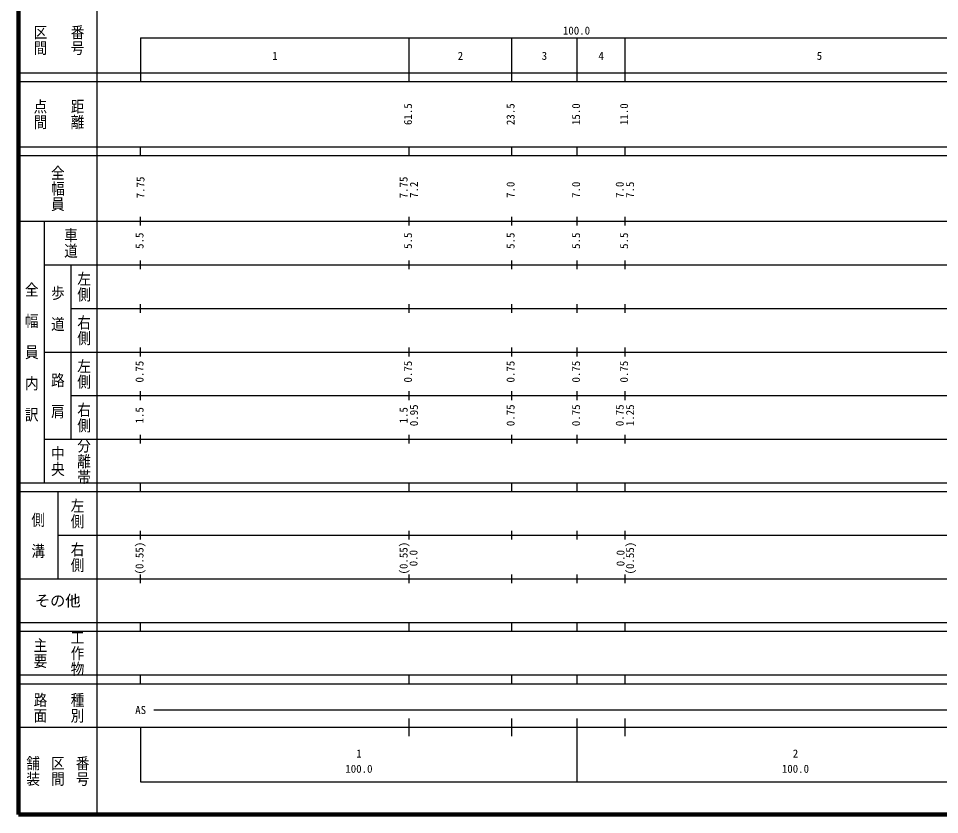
# Model space of a CAD drawing. Units: millimetres, scale not verified. Extents: x 40000 to 680000, y 20000 to 380000.
# Drawn here: x 40000 to 251019, y 20000 to 202446 of the extents above; entities that cross this region are included whole.
import ezdxf
from ezdxf.enums import TextEntityAlignment as Align

# ---------------------------------------------------------------- set-up
doc = ezdxf.new("R2010")
doc.units = ezdxf.units.MM
doc.header["$LTSCALE"] = 1000
doc.layers.add('M-TTL', color=2, linetype='Continuous', lineweight=140)
doc.layers.add('M-TTL-BAND', color=7, linetype='Continuous', lineweight=25)
doc.styles.add('@ＭＳ ゴシック', font='')
doc.styles.add('ＭＳ ゴシック', font='')
doc.styles.get('@ＭＳ ゴシック').set_extended_font_data('@MS Gothic')
doc.styles.get('ＭＳ ゴシック').set_extended_font_data('MS Gothic')

msp = doc.modelspace()

# ---------------------------------------------------------------- linework, layer by layer
at = {"layer": 'M-TTL'}
for p, q in [((40000, 380000), (40000, 20000)), ((40000, 20000), (680000, 20000))]:
    msp.add_line(p, q, dxfattribs=at)
at = {"layer": 'M-TTL-BAND'}
for p, q in [((58000, 370000), (58000, 20000)), ((68000, 198000), (579000, 198000)), ((68000, 198000), (68000, 188000)), ((129500, 188000), (129500, 198000)), ((153000, 188000), (153000, 198000)), ((168000, 188000), (168000, 198000)), ((179000, 188000), (179000, 198000)), ((40000, 190000), (579000, 190000)), ((40000, 188000), (579000, 188000)), ((40000, 173000), (579000, 173000)), ((40000, 171000), (579000, 171000)), ((68000, 171000), (68000, 173000)), ((129500, 171000), (129500, 173000)), ((153000, 171000), (153000, 173000)), ((168000, 171000), (168000, 173000)), ((179000, 171000), (179000, 173000)), ((68000, 155000), (68000, 157000)), ((129500, 155000), (129500, 157000)), ((153000, 155000), (153000, 157000)), ((168000, 155000), (168000, 157000)), ((179000, 155000), (179000, 157000)), ((40000, 156000), (579000, 156000)), ((46000, 96000), (46000, 156000)), ((46000, 146000), (579000, 146000)), ((52000, 146000), (52000, 106000)), ((68000, 145000), (68000, 147000)), ((129500, 145000), (129500, 147000)), ((153000, 145000), (153000, 147000)), ((168000, 145000), (168000, 147000)), ((179000, 145000), (179000, 147000)), ((52000, 136000), (579000, 136000)), ((68000, 135000), (68000, 137000)), ((129500, 135000), (129500, 137000)), ((153000, 135000), (153000, 137000)), ((168000, 135000), (168000, 137000)), ((179000, 135000), (179000, 137000)), ((68000, 125000), (68000, 127000)), ((129500, 125000), (129500, 127000)), ((153000, 125000), (153000, 127000)), ((168000, 125000), (168000, 127000)), ((179000, 125000), (179000, 127000)), ((46000, 126000), (579000, 126000)), ((68000, 115000), (68000, 117000)), ((129500, 115000), (129500, 117000)), ((153000, 115000), (153000, 117000)), ((168000, 115000), (168000, 117000)), ((179000, 115000), (179000, 117000)), ((52000, 116000), (579000, 116000)), ((46000, 106000), (579000, 106000)), ((68000, 105000), (68000, 107000)), ((129500, 105000), (129500, 107000)), ((153000, 105000), (153000, 107000)), ((168000, 105000), (168000, 107000)), ((179000, 105000), (179000, 107000)), ((40000, 96000), (579000, 96000)), ((68000, 94000), (68000, 96000)), ((129500, 94000), (129500, 96000)), ((153000, 94000), (153000, 96000)), ((168000, 94000), (168000, 96000)), ((179000, 94000), (179000, 96000)), ((40000, 94000), (579000, 94000)), ((49000, 94000), (49000, 74000)), ((68000, 83000), (68000, 85000)), ((129500, 83000), (129500, 85000)), ((153000, 83000), (153000, 85000)), ((168000, 83000), (168000, 85000)), ((179000, 83000), (179000, 85000)), ((49000, 84000), (579000, 84000)), ((40000, 74000), (579000, 74000)), ((68000, 73000), (68000, 75000)), ((129500, 73000), (129500, 75000)), ((153000, 73000), (153000, 75000)), ((168000, 73000), (168000, 75000)), ((179000, 73000), (179000, 75000)), ((40000, 64000), (579000, 64000)), ((68000, 62000), (68000, 64000)), ((129500, 62000), (129500, 64000)), ((153000, 62000), (153000, 64000)), ((168000, 62000), (168000, 64000)), ((179000, 62000), (179000, 64000)), ((40000, 62000), (579000, 62000)), ((40000, 52000), (579000, 52000)), ((68000, 50000), (68000, 52000)), ((129500, 50000), (129500, 52000)), ((153000, 50000), (153000, 52000)), ((168000, 50000), (168000, 52000)), ((179000, 50000), (179000, 52000)), ((40000, 50000), (579000, 50000)), ((71000, 44000), (420000, 44000)), ((129500, 38000), (129500, 42000)), ((153000, 38000), (153000, 42000)), ((168000, 27500), (168000, 42000)), ((179000, 38000), (179000, 42000)), ((40000, 40000), (579000, 40000)), ((68000, 40000), (68000, 27500)), ((68000, 27500), (579000, 27500))]:
    msp.add_line(p, q, dxfattribs=at)

# ---------------------------------------------------------------- texts
at = {"layer": 'M-TTL-BAND', "style": '@ＭＳ ゴシック', "width": 1.15}
for s, p in [('区間', (45000, 197500)), ('番号', (53500, 197500)), ('点間', (45000, 180500)), ('距離', (53500, 180500)), ('全幅員', (49000, 163500)), ('車道', (52000, 151000)), ('左側', (55000, 141000)), ('全\u3000幅\u3000員\u3000内\u3000訳', (43000, 126000)), ('歩\u3000道', (49000, 136000)), ('右側', (55000, 131000)), ('左側', (55000, 121000)), ('路\u3000肩', (49000, 116000)), ('右側', (55000, 111000)), ('分離帯', (55000, 101000)), ('中央', (49000, 101000)), ('左側', (53500, 89000)), ('側\u3000溝', (44500, 84000)), ('右側', (53500, 79000)), ('工作物', (53500, 57000)), ('主要', (45000, 57000)), ('路面', (45000, 44500)), ('種別', (53500, 44500)), ('舗装', (43333, 30000)), ('区間', (49000, 30000)), ('番号', (54667, 30000))]:
    msp.add_text(s, height=2281, rotation=270, dxfattribs=at).set_placement(p, align=Align.MIDDLE_CENTER)
at = {"layer": 'M-TTL-BAND', "style": 'ＭＳ ゴシック'}
for s, p in [('100.0', (167844, 198195)), ('1', (98750, 192405)), ('2', (141250, 192405)), ('3', (160500, 192405)), ('4', (173500, 192405)), ('5', (223500, 192405)), ('AS', (68000, 42500)), ('1', (118000, 32523)), ('2', (218000, 32523)), ('100.0', (118000, 29033)), ('100.0', (218000, 29033))]:
    msp.add_text(s, height=1833, dxfattribs=at).set_placement(p, align=Align.BOTTOM_CENTER)
for s, p in [('61.5', (130701, 180500)), ('23.5', (154201, 180500)), ('15.0', (169201, 180500)), ('11.0', (180201, 180500)), ('7.75', (69423, 163706)), ('7.75', (129701, 163706)), ('7.2', (132071, 163174)), ('7.0', (154201, 163174)), ('7.0', (169201, 163174)), ('7.0', (179201, 163174)), ('7.5', (181571, 163174)), ('5.5', (69201, 151500)), ('5.5', (130701, 151500)), ('5.5', (154201, 151500)), ('5.5', (169201, 151500)), ('5.5', (180201, 151500)), ('0.75', (69201, 121500)), ('0.75', (130701, 121500)), ('0.75', (154201, 121500)), ('0.75', (169201, 121500)), ('0.75', (180201, 121500)), ('1.5', (69201, 111500)), ('1.5', (129701, 111500)), ('0.95', (132071, 111500)), ('0.75', (154201, 111500)), ('0.75', (169201, 111500)), ('0.75', (179201, 111500)), ('1.25', (181571, 111500)), ('(0.55)', (69201, 78764)), ('(0.55)', (129701, 78764)), ('0.0', (131966, 78764)), ('0.0', (179393, 78764)), ('(0.55)', (181571, 78764))]:
    msp.add_text(s, height=1833, rotation=90, dxfattribs=at).set_placement(p, align=Align.BOTTOM_CENTER)
msp.add_text('その他', height=2566, dxfattribs=at).set_placement((49000, 69000), align=Align.MIDDLE_CENTER)

doc.saveas('drawing.dxf')
